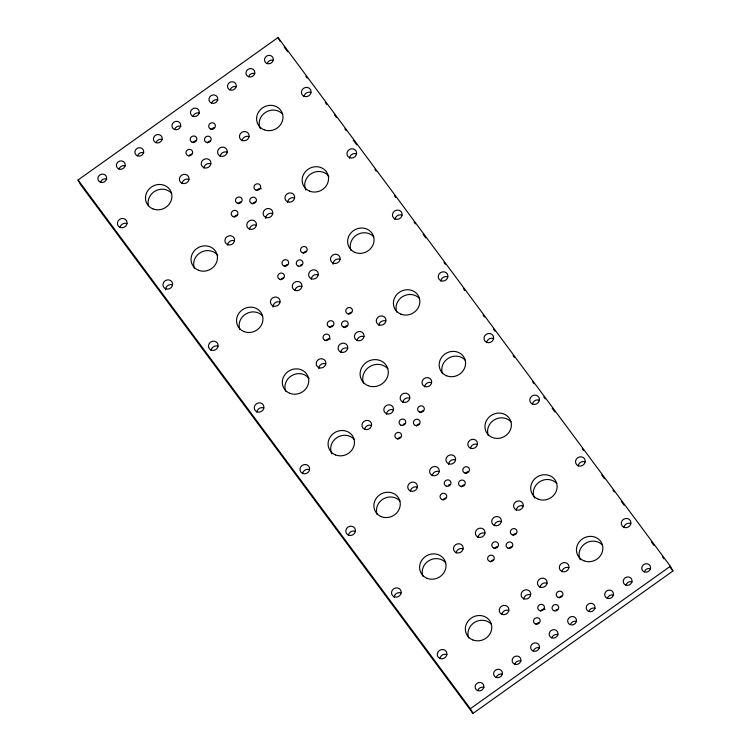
<?xml version="1.0" encoding="UTF-8"?>
<svg xmlns="http://www.w3.org/2000/svg" width="751" height="751" viewBox="0 0 751 751"><rect width="100%" height="100%" fill="white"/><g stroke="black" fill="none" stroke-linecap="round" stroke-linejoin="round"><path stroke-width="1.13" d="M78.048 180.005L278.03 37.55L670.352 566.245L672.952 570.995L472.97 713.45L80.648 184.755L78.048 180.005L470.37 708.7L472.97 713.45M470.37 708.7L670.352 566.245M284.122 47.003L287.605 51.706M305.76 76.17L307.159 78.048M325.305 102.511L326.704 104.389M334.383 114.734L336.476 117.56M344.85 128.853L346.249 130.73M353.233 140.137L356.716 144.84M374.871 169.304L376.26 171.181M394.416 195.645L395.815 197.522M413.961 221.986L415.359 223.864M423.038 234.209L425.826 237.973M443.982 262.437L445.371 264.314M463.527 288.778L464.925 290.656M483.071 315.12L484.47 316.997M493.538 329.229L494.937 331.107M513.093 355.57L514.482 357.448M532.637 381.912L534.027 383.789M543.808 396.96L545.198 398.847M552.182 408.253L554.97 412.017M582.194 448.704L583.593 450.581M601.748 475.045L604.536 478.809M612.91 490.093L614.309 491.98M621.293 501.386L624.081 505.141M651.305 541.837L654.102 545.601M662.476 556.885L663.875 558.772M670.155 567.23L672.952 570.995M278.03 37.55L280.104 41.352M211.989 102.324A4.478 4.149 -28.7 0 1 217.874 99.996M363.484 383.141A14.335 13.274 -28.7 0 1 369.943 366.507A14.335 13.274 -28.7 0 1 387.751 368.694M536.439 624.475A3.417 3.164 -28.7 0 1 539.218 622.495M540.664 611.098A3.417 3.164 -28.7 0 1 545.151 609.324M556.087 609.953A3.417 3.164 -28.7 0 1 557.73 609.305M559.185 597.909A3.417 3.164 -28.7 0 1 561.964 595.928M490.516 561.898A3.417 3.164 -28.7 0 1 493.294 559.917M494.74 548.521A3.417 3.164 -28.7 0 1 497.519 546.54M509.028 548.709A3.417 3.164 -28.7 0 1 511.807 546.728M513.262 535.332A3.417 3.164 -28.7 0 1 516.04 533.351M442.968 500.006A3.417 3.164 -28.7 0 1 445.747 498.035M448.328 485.306A3.417 3.164 -28.7 0 1 449.971 484.658M461.48 486.817A3.417 3.164 -28.7 0 1 464.259 484.836M465.714 473.449A3.417 3.164 -28.7 0 1 468.483 471.468M397.805 439.157A3.417 3.164 -28.7 0 1 400.583 437.176M403.174 424.446A3.417 3.164 -28.7 0 1 404.808 423.799M416.326 425.967A3.417 3.164 -28.7 0 1 419.096 423.986M420.551 412.59A3.417 3.164 -28.7 0 1 423.329 410.609M325.943 340.804A3.417 3.164 -28.7 0 1 330.421 339.03M330.168 327.427A3.417 3.164 -28.7 0 1 332.946 325.455M344.456 327.614A3.417 3.164 -28.7 0 1 347.234 325.634M348.689 314.237A3.417 3.164 -28.7 0 1 351.459 312.266M280.677 279.804A3.417 3.164 -28.7 0 1 283.446 277.823M284.901 266.427A3.417 3.164 -28.7 0 1 287.68 264.446M300.325 265.281A3.417 3.164 -28.7 0 1 301.968 264.634M303.413 253.237A3.417 3.164 -28.7 0 1 306.192 251.256M234.143 217.105A3.417 3.164 -28.7 0 1 236.922 215.124M238.377 203.728A3.417 3.164 -28.7 0 1 241.155 201.747M252.665 203.915A3.417 3.164 -28.7 0 1 255.443 201.935M256.889 190.538A3.417 3.164 -28.7 0 1 261.376 188.764M188.876 156.095A3.417 3.164 -28.7 0 1 191.655 154.124M193.11 142.728A3.417 3.164 -28.7 0 1 195.889 140.747M207.398 142.906A3.417 3.164 -28.7 0 1 210.177 140.935M211.622 129.538A3.417 3.164 -28.7 0 1 214.401 127.557M267.544 62.746A4.478 4.149 -28.7 0 1 273.43 60.427M249.022 75.935A4.478 4.149 -28.7 0 1 254.908 73.617M230.51 89.125A4.478 4.149 -28.7 0 1 236.396 86.806M193.476 115.513A4.478 4.149 -28.7 0 1 199.362 113.185M174.964 128.703A4.478 4.149 -28.7 0 1 180.85 126.375M156.443 141.892A4.478 4.149 -28.7 0 1 162.329 139.564M137.931 155.081A4.478 4.149 -28.7 0 1 143.816 152.753M119.409 168.271A4.478 4.149 -28.7 0 1 125.295 165.943M100.897 181.46A4.478 4.149 -28.7 0 1 106.783 179.132M644.771 571.107A4.478 4.149 -28.7 0 1 650.657 568.789M626.259 584.297A4.478 4.149 -28.7 0 1 632.145 581.978M607.737 597.496A4.478 4.149 -28.7 0 1 613.623 595.168M589.225 610.685A4.478 4.149 -28.7 0 1 595.111 608.357M570.713 623.874A4.478 4.149 -28.7 0 1 576.59 621.546M552.192 637.064A4.478 4.149 -28.7 0 1 558.077 634.736M533.679 650.253A4.478 4.149 -28.7 0 1 539.565 647.925M515.158 663.443A4.478 4.149 -28.7 0 1 521.044 661.115M496.646 676.632A4.478 4.149 -28.7 0 1 502.532 674.304M478.124 689.822A4.478 4.149 -28.7 0 1 484.01 687.494M580.204 559.748A13.443 12.448 -28.7 0 1 585.311 543.452A13.443 12.448 -28.7 0 1 602.518 545.179M540.044 587.385A4.928 4.562 -28.7 0 1 546.981 583.236M623.874 527.662A4.928 4.562 -28.7 0 1 630.812 523.522M561.917 571.802A4.928 4.562 -28.7 0 1 568.845 567.662M534.459 498.101A13.443 12.448 -28.7 0 1 539.565 481.813A13.443 12.448 -28.7 0 1 556.773 483.541M494.299 525.738A4.928 4.562 -28.7 0 1 501.236 521.598M578.139 466.024A4.928 4.562 -28.7 0 1 585.067 461.874M516.172 510.164A4.928 4.562 -28.7 0 1 523.109 506.014M488.281 435.439A13.443 12.448 -28.7 0 1 494.336 419.847A13.443 12.448 -28.7 0 1 511.027 421.893M448.563 464.099A4.928 4.562 -28.7 0 1 455.491 459.95M532.393 404.376A4.928 4.562 -28.7 0 1 539.331 400.236M470.426 448.516A4.928 4.562 -28.7 0 1 477.364 444.376M442.489 373.726A13.443 12.448 -28.7 0 1 448.544 358.143A13.443 12.448 -28.7 0 1 465.235 360.18M402.771 402.386A4.928 4.562 -28.7 0 1 409.699 398.237M486.601 342.672A4.928 4.562 -28.7 0 1 493.529 338.523M424.634 386.803A4.928 4.562 -28.7 0 1 431.572 382.663M396.744 312.087A13.443 12.448 -28.7 0 1 402.799 296.495A13.443 12.448 -28.7 0 1 419.499 298.541M357.025 340.738A4.928 4.562 -28.7 0 1 363.953 336.598M440.856 281.024A4.928 4.562 -28.7 0 1 447.793 276.875M378.889 325.164A4.928 4.562 -28.7 0 1 385.826 321.015M350.952 250.374A13.443 12.448 -28.7 0 1 357.007 234.781A13.443 12.448 -28.7 0 1 373.707 236.828M311.233 279.034A4.928 4.562 -28.7 0 1 318.161 274.885M395.064 219.311A4.928 4.562 -28.7 0 1 402.001 215.171M333.087 264.258A4.928 4.562 -28.7 0 1 340.034 259.311M305.892 190.087A13.443 12.448 -28.7 0 1 311.487 173.49A13.443 12.448 -28.7 0 1 328.882 176.344M265.723 218.522A4.928 4.562 -28.7 0 1 272.669 213.575M349.572 158.001A4.928 4.562 -28.7 0 1 356.5 153.861M287.605 202.141A4.928 4.562 -28.7 0 1 294.542 198.001M260.353 128.703A13.443 12.448 -28.7 0 1 265.46 112.415A13.443 12.448 -28.7 0 1 282.658 114.143M220.193 156.339A4.928 4.562 -28.7 0 1 227.121 152.2M304.024 96.626A4.928 4.562 -28.7 0 1 310.961 92.476M242.057 140.766A4.928 4.562 -28.7 0 1 248.994 136.616M468.671 637.862A13.443 12.448 -28.7 0 1 474.726 622.279A13.443 12.448 -28.7 0 1 491.417 624.325M523.719 599.016A4.928 4.562 -28.7 0 1 530.647 594.867M439.879 658.73A4.928 4.562 -28.7 0 1 446.817 654.59M501.846 614.6A4.928 4.562 -28.7 0 1 508.784 610.45M422.926 576.224A13.443 12.448 -28.7 0 1 428.981 560.631A13.443 12.448 -28.7 0 1 445.672 562.677M477.974 537.369A4.928 4.562 -28.7 0 1 484.902 533.229M394.144 597.092A4.928 4.562 -28.7 0 1 401.072 592.943M456.101 552.952A4.928 4.562 -28.7 0 1 463.038 548.803M377.18 514.576A13.443 12.448 -28.7 0 1 383.235 498.993A13.443 12.448 -28.7 0 1 399.936 501.03M432.229 475.73A4.928 4.562 -28.7 0 1 439.166 471.581M348.398 535.444A4.928 4.562 -28.7 0 1 355.326 531.304M410.365 491.304A4.928 4.562 -28.7 0 1 417.293 487.164M331.829 453.886A13.443 12.448 -28.7 0 1 336.936 437.598A13.443 12.448 -28.7 0 1 354.143 439.326M386.436 414.017A4.928 4.562 -28.7 0 1 393.374 409.868M302.606 473.74A4.928 4.562 -28.7 0 1 309.534 469.591M364.564 429.6A4.928 4.562 -28.7 0 1 371.501 425.451M285.652 391.224A13.443 12.448 -28.7 0 1 292.195 375.35A13.443 12.448 -28.7 0 1 309.065 378.504M340.691 352.379A4.928 4.562 -28.7 0 1 347.629 348.229M256.861 412.092A4.928 4.562 -28.7 0 1 263.798 407.943M318.818 368.75A4.928 4.562 -28.7 0 1 325.756 363.803M239.86 329.511A13.443 12.448 -28.7 0 1 245.906 313.927A13.443 12.448 -28.7 0 1 262.606 315.964M294.899 290.665A4.928 4.562 -28.7 0 1 301.836 286.516M211.069 350.379A4.928 4.562 -28.7 0 1 218.006 346.239M273.017 307.046A4.928 4.562 -28.7 0 1 279.963 302.099M194.359 268.201A13.443 12.448 -28.7 0 1 200.911 252.327A13.443 12.448 -28.7 0 1 217.781 255.481M249.407 229.355A4.928 4.562 -28.7 0 1 256.335 225.206M165.558 289.877A4.928 4.562 -28.7 0 1 172.505 284.929M227.534 244.929A4.928 4.562 -28.7 0 1 234.472 240.789M148.482 205.765A13.443 12.448 -28.7 0 1 155.391 190.942A13.443 12.448 -28.7 0 1 171.566 193.279M203.859 167.98A4.928 4.562 -28.7 0 1 210.796 163.831M120.029 227.694A4.928 4.562 -28.7 0 1 126.957 223.545M181.995 183.554A4.928 4.562 -28.7 0 1 188.923 179.405M368.056 385.657A14.335 13.274 -28.7 0 0 388.258 371.266A14.335 13.274 -28.7 0 0 366.281 362.451A14.335 13.274 -28.7 0 0 368.056 385.657M535.397 623.921A3.417 3.164 -28.7 0 0 540.204 620.486A3.417 3.164 -28.7 0 0 534.975 618.392A3.417 3.164 -28.7 0 0 535.397 623.921M539.622 610.544A3.417 3.164 -28.7 0 0 544.437 607.118A3.417 3.164 -28.7 0 0 539.199 605.015A3.417 3.164 -28.7 0 0 539.622 610.544M553.909 610.723A3.417 3.164 -28.7 0 0 558.725 607.296A3.417 3.164 -28.7 0 0 553.487 605.203A3.417 3.164 -28.7 0 0 553.909 610.723M558.143 597.355A3.417 3.164 -28.7 0 0 562.95 593.928A3.417 3.164 -28.7 0 0 557.721 591.826A3.417 3.164 -28.7 0 0 558.143 597.355M489.474 561.344A3.417 3.164 -28.7 0 0 494.28 557.918A3.417 3.164 -28.7 0 0 489.051 555.815A3.417 3.164 -28.7 0 0 489.474 561.344M493.698 547.967A3.417 3.164 -28.7 0 0 498.514 544.541A3.417 3.164 -28.7 0 0 493.276 542.438A3.417 3.164 -28.7 0 0 493.698 547.967M507.986 548.155A3.417 3.164 -28.7 0 0 512.802 544.719A3.417 3.164 -28.7 0 0 507.563 542.626A3.417 3.164 -28.7 0 0 507.986 548.155M512.22 534.778A3.417 3.164 -28.7 0 0 517.026 531.351A3.417 3.164 -28.7 0 0 511.797 529.248A3.417 3.164 -28.7 0 0 512.22 534.778M441.926 499.453A3.417 3.164 -28.7 0 0 446.732 496.026A3.417 3.164 -28.7 0 0 441.504 493.923A3.417 3.164 -28.7 0 0 441.926 499.453M446.15 486.085A3.417 3.164 -28.7 0 0 450.966 482.658A3.417 3.164 -28.7 0 0 445.728 480.556A3.417 3.164 -28.7 0 0 446.15 486.085M460.438 486.263A3.417 3.164 -28.7 0 0 465.254 482.837A3.417 3.164 -28.7 0 0 460.016 480.734A3.417 3.164 -28.7 0 0 460.438 486.263M464.672 472.895A3.417 3.164 -28.7 0 0 469.478 469.459A3.417 3.164 -28.7 0 0 464.24 467.366A3.417 3.164 -28.7 0 0 464.672 472.895M396.763 438.593A3.417 3.164 -28.7 0 0 401.578 435.167A3.417 3.164 -28.7 0 0 396.34 433.074A3.417 3.164 -28.7 0 0 396.763 438.593M400.996 425.226A3.417 3.164 -28.7 0 0 405.803 421.799A3.417 3.164 -28.7 0 0 400.565 419.696A3.417 3.164 -28.7 0 0 400.996 425.226M415.284 425.404A3.417 3.164 -28.7 0 0 420.091 421.978A3.417 3.164 -28.7 0 0 414.862 419.884A3.417 3.164 -28.7 0 0 415.284 425.404M419.509 412.036A3.417 3.164 -28.7 0 0 424.324 408.61A3.417 3.164 -28.7 0 0 419.086 406.507A3.417 3.164 -28.7 0 0 419.509 412.036M324.901 340.25A3.417 3.164 -28.7 0 0 329.708 336.824A3.417 3.164 -28.7 0 0 324.479 334.721A3.417 3.164 -28.7 0 0 324.901 340.25M329.126 326.873A3.417 3.164 -28.7 0 0 333.942 323.446A3.417 3.164 -28.7 0 0 328.703 321.353A3.417 3.164 -28.7 0 0 329.126 326.873M343.414 327.06A3.417 3.164 -28.7 0 0 348.229 323.634A3.417 3.164 -28.7 0 0 342.991 321.531A3.417 3.164 -28.7 0 0 343.414 327.06M347.647 313.683A3.417 3.164 -28.7 0 0 352.454 310.257A3.417 3.164 -28.7 0 0 347.215 308.163A3.417 3.164 -28.7 0 0 347.647 313.683M279.635 279.241A3.417 3.164 -28.7 0 0 284.441 275.814A3.417 3.164 -28.7 0 0 279.203 273.721A3.417 3.164 -28.7 0 0 279.635 279.241M283.859 265.873A3.417 3.164 -28.7 0 0 288.666 262.446A3.417 3.164 -28.7 0 0 283.437 260.344A3.417 3.164 -28.7 0 0 283.859 265.873M298.147 266.051A3.417 3.164 -28.7 0 0 302.953 262.625A3.417 3.164 -28.7 0 0 297.725 260.531A3.417 3.164 -28.7 0 0 298.147 266.051M302.371 252.683A3.417 3.164 -28.7 0 0 307.187 249.257A3.417 3.164 -28.7 0 0 301.949 247.154A3.417 3.164 -28.7 0 0 302.371 252.683M233.11 216.551A3.417 3.164 -28.7 0 0 237.917 213.124A3.417 3.164 -28.7 0 0 232.679 211.022A3.417 3.164 -28.7 0 0 233.11 216.551M237.335 203.174A3.417 3.164 -28.7 0 0 242.141 199.747A3.417 3.164 -28.7 0 0 236.912 197.644A3.417 3.164 -28.7 0 0 237.335 203.174M251.623 203.361A3.417 3.164 -28.7 0 0 256.429 199.926A3.417 3.164 -28.7 0 0 251.2 197.832A3.417 3.164 -28.7 0 0 251.623 203.361M255.847 189.984A3.417 3.164 -28.7 0 0 260.663 186.558A3.417 3.164 -28.7 0 0 255.424 184.455A3.417 3.164 -28.7 0 0 255.847 189.984M187.834 155.541A3.417 3.164 -28.7 0 0 192.65 152.115A3.417 3.164 -28.7 0 0 187.412 150.022A3.417 3.164 -28.7 0 0 187.834 155.541M192.068 142.174A3.417 3.164 -28.7 0 0 196.875 138.747A3.417 3.164 -28.7 0 0 191.646 136.644A3.417 3.164 -28.7 0 0 192.068 142.174M206.356 142.352A3.417 3.164 -28.7 0 0 211.162 138.926A3.417 3.164 -28.7 0 0 205.934 136.832A3.417 3.164 -28.7 0 0 206.356 142.352M210.58 128.984A3.417 3.164 -28.7 0 0 215.396 125.558A3.417 3.164 -28.7 0 0 210.158 123.455A3.417 3.164 -28.7 0 0 210.58 128.984M266.99 63.506A4.478 4.149 -28.7 0 0 273.298 59.01A4.478 4.149 -28.7 0 0 266.427 56.25A4.478 4.149 -28.7 0 0 266.99 63.506M248.468 76.696A4.478 4.149 -28.7 0 0 254.786 72.199A4.478 4.149 -28.7 0 0 247.914 69.439A4.478 4.149 -28.7 0 0 248.468 76.696M229.956 89.885A4.478 4.149 -28.7 0 0 236.265 85.389A4.478 4.149 -28.7 0 0 229.402 82.629A4.478 4.149 -28.7 0 0 229.956 89.885M211.435 103.075A4.478 4.149 -28.7 0 0 217.752 98.578A4.478 4.149 -28.7 0 0 210.881 95.818A4.478 4.149 -28.7 0 0 211.435 103.075M192.923 116.264A4.478 4.149 -28.7 0 0 199.24 111.768A4.478 4.149 -28.7 0 0 192.369 109.017A4.478 4.149 -28.7 0 0 192.923 116.264M174.41 129.454A4.478 4.149 -28.7 0 0 180.719 124.957A4.478 4.149 -28.7 0 0 173.847 122.206A4.478 4.149 -28.7 0 0 174.41 129.454M155.889 142.643A4.478 4.149 -28.7 0 0 162.207 138.146A4.478 4.149 -28.7 0 0 155.335 135.396A4.478 4.149 -28.7 0 0 155.889 142.643M137.377 155.832A4.478 4.149 -28.7 0 0 143.685 151.336A4.478 4.149 -28.7 0 0 136.813 148.585A4.478 4.149 -28.7 0 0 137.377 155.832M118.855 169.022A4.478 4.149 -28.7 0 0 125.173 164.525A4.478 4.149 -28.7 0 0 118.301 161.775A4.478 4.149 -28.7 0 0 118.855 169.022M100.343 182.211A4.478 4.149 -28.7 0 0 106.651 177.715A4.478 4.149 -28.7 0 0 99.789 174.964A4.478 4.149 -28.7 0 0 100.343 182.211M644.217 571.868A4.478 4.149 -28.7 0 0 650.535 567.371A4.478 4.149 -28.7 0 0 643.663 564.611A4.478 4.149 -28.7 0 0 644.217 571.868M625.705 585.057A4.478 4.149 -28.7 0 0 632.013 580.561A4.478 4.149 -28.7 0 0 625.151 577.801A4.478 4.149 -28.7 0 0 625.705 585.057M607.183 598.247A4.478 4.149 -28.7 0 0 613.501 593.75A4.478 4.149 -28.7 0 0 606.63 590.99A4.478 4.149 -28.7 0 0 607.183 598.247M588.671 611.436A4.478 4.149 -28.7 0 0 594.98 606.939A4.478 4.149 -28.7 0 0 588.117 604.189A4.478 4.149 -28.7 0 0 588.671 611.436M570.15 624.625A4.478 4.149 -28.7 0 0 576.468 620.129A4.478 4.149 -28.7 0 0 569.596 617.378A4.478 4.149 -28.7 0 0 570.15 624.625M551.638 637.815A4.478 4.149 -28.7 0 0 557.955 633.318A4.478 4.149 -28.7 0 0 551.084 630.568A4.478 4.149 -28.7 0 0 551.638 637.815M533.126 651.004A4.478 4.149 -28.7 0 0 539.434 646.508A4.478 4.149 -28.7 0 0 532.562 643.757A4.478 4.149 -28.7 0 0 533.126 651.004M514.604 664.194A4.478 4.149 -28.7 0 0 520.922 659.697A4.478 4.149 -28.7 0 0 514.05 656.947A4.478 4.149 -28.7 0 0 514.604 664.194M496.092 677.383A4.478 4.149 -28.7 0 0 502.4 672.887A4.478 4.149 -28.7 0 0 495.529 670.136A4.478 4.149 -28.7 0 0 496.092 677.383M477.57 690.573A4.478 4.149 -28.7 0 0 483.888 686.076A4.478 4.149 -28.7 0 0 477.016 683.326A4.478 4.149 -28.7 0 0 477.57 690.573M583.893 560.79A13.443 12.448 -28.7 0 0 602.837 547.301A13.443 12.448 -28.7 0 0 582.222 539.03A13.443 12.448 -28.7 0 0 583.893 560.79M540.157 587.104A4.928 4.562 -28.7 0 0 547.103 582.156A4.928 4.562 -28.7 0 0 539.547 579.124A4.928 4.562 -28.7 0 0 540.157 587.104M623.987 527.38A4.928 4.562 -28.7 0 0 630.934 522.433A4.928 4.562 -28.7 0 0 623.377 519.41A4.928 4.562 -28.7 0 0 623.987 527.38M562.03 571.52A4.928 4.562 -28.7 0 0 568.967 566.573A4.928 4.562 -28.7 0 0 561.41 563.55A4.928 4.562 -28.7 0 0 562.03 571.52M538.148 499.143A13.443 12.448 -28.7 0 0 557.092 485.653A13.443 12.448 -28.7 0 0 536.486 477.392A13.443 12.448 -28.7 0 0 538.148 499.143M494.411 525.456A4.928 4.562 -28.7 0 0 501.358 520.509A4.928 4.562 -28.7 0 0 493.801 517.486A4.928 4.562 -28.7 0 0 494.411 525.456M578.242 465.742A4.928 4.562 -28.7 0 0 585.189 460.795A4.928 4.562 -28.7 0 0 577.632 457.763A4.928 4.562 -28.7 0 0 578.242 465.742M516.284 509.882A4.928 4.562 -28.7 0 0 523.231 504.935A4.928 4.562 -28.7 0 0 515.674 501.903A4.928 4.562 -28.7 0 0 516.284 509.882M492.412 437.504A13.443 12.448 -28.7 0 0 511.347 424.015A13.443 12.448 -28.7 0 0 490.741 415.744A13.443 12.448 -28.7 0 0 492.412 437.504M448.666 463.818A4.928 4.562 -28.7 0 0 455.613 458.87A4.928 4.562 -28.7 0 0 448.056 455.838A4.928 4.562 -28.7 0 0 448.666 463.818M532.506 404.094A4.928 4.562 -28.7 0 0 539.443 399.147A4.928 4.562 -28.7 0 0 531.896 396.115A4.928 4.562 -28.7 0 0 532.506 404.094M470.539 448.234A4.928 4.562 -28.7 0 0 477.486 443.287A4.928 4.562 -28.7 0 0 469.929 440.255A4.928 4.562 -28.7 0 0 470.539 448.234M446.62 375.791A13.443 12.448 -28.7 0 0 465.554 362.301A13.443 12.448 -28.7 0 0 444.949 354.031A13.443 12.448 -28.7 0 0 446.62 375.791M402.874 402.104A4.928 4.562 -28.7 0 0 409.821 397.157A4.928 4.562 -28.7 0 0 402.264 394.125A4.928 4.562 -28.7 0 0 402.874 402.104M486.714 342.39A4.928 4.562 -28.7 0 0 493.651 337.443A4.928 4.562 -28.7 0 0 486.094 334.411A4.928 4.562 -28.7 0 0 486.714 342.39M424.747 386.53A4.928 4.562 -28.7 0 0 431.694 381.583A4.928 4.562 -28.7 0 0 424.137 378.551A4.928 4.562 -28.7 0 0 424.747 386.53M400.874 314.153A13.443 12.448 -28.7 0 0 419.809 300.653A13.443 12.448 -28.7 0 0 399.203 292.392A13.443 12.448 -28.7 0 0 400.874 314.153M357.138 340.456A4.928 4.562 -28.7 0 0 364.075 335.509A4.928 4.562 -28.7 0 0 356.518 332.486A4.928 4.562 -28.7 0 0 357.138 340.456M440.968 280.743A4.928 4.562 -28.7 0 0 447.915 275.795A4.928 4.562 -28.7 0 0 440.358 272.763A4.928 4.562 -28.7 0 0 440.968 280.743M379.002 324.883A4.928 4.562 -28.7 0 0 385.948 319.935A4.928 4.562 -28.7 0 0 378.391 316.903A4.928 4.562 -28.7 0 0 379.002 324.883M355.082 252.439A13.443 12.448 -28.7 0 0 374.017 238.949A13.443 12.448 -28.7 0 0 353.411 230.679A13.443 12.448 -28.7 0 0 355.082 252.439M311.346 278.752A4.928 4.562 -28.7 0 0 318.283 273.805A4.928 4.562 -28.7 0 0 310.726 270.773A4.928 4.562 -28.7 0 0 311.346 278.752M395.176 219.029A4.928 4.562 -28.7 0 0 402.123 214.082A4.928 4.562 -28.7 0 0 394.566 211.05A4.928 4.562 -28.7 0 0 395.176 219.029M333.209 263.169A4.928 4.562 -28.7 0 0 340.156 258.222A4.928 4.562 -28.7 0 0 332.599 255.19A4.928 4.562 -28.7 0 0 333.209 263.169M309.581 191.129A13.443 12.448 -28.7 0 0 328.525 177.64A13.443 12.448 -28.7 0 0 307.919 169.369A13.443 12.448 -28.7 0 0 309.581 191.129M265.845 217.443A4.928 4.562 -28.7 0 0 272.791 212.495A4.928 4.562 -28.7 0 0 265.234 209.463A4.928 4.562 -28.7 0 0 265.845 217.443M349.675 157.719A4.928 4.562 -28.7 0 0 356.622 152.772A4.928 4.562 -28.7 0 0 349.065 149.74A4.928 4.562 -28.7 0 0 349.675 157.719M287.717 201.859A4.928 4.562 -28.7 0 0 294.664 196.912A4.928 4.562 -28.7 0 0 287.107 193.88A4.928 4.562 -28.7 0 0 287.717 201.859M264.042 129.754A13.443 12.448 -28.7 0 0 282.977 116.255A13.443 12.448 -28.7 0 0 262.371 107.994A13.443 12.448 -28.7 0 0 264.042 129.754M220.296 156.067A4.928 4.562 -28.7 0 0 227.243 151.12A4.928 4.562 -28.7 0 0 219.686 148.088A4.928 4.562 -28.7 0 0 220.296 156.067M304.136 96.344A4.928 4.562 -28.7 0 0 311.083 91.397A4.928 4.562 -28.7 0 0 303.526 88.365A4.928 4.562 -28.7 0 0 304.136 96.344M242.169 140.484A4.928 4.562 -28.7 0 0 249.116 135.537A4.928 4.562 -28.7 0 0 241.559 132.505A4.928 4.562 -28.7 0 0 242.169 140.484M472.792 639.927A13.443 12.448 -28.7 0 0 491.736 626.437A13.443 12.448 -28.7 0 0 471.13 618.176A13.443 12.448 -28.7 0 0 472.792 639.927M523.822 598.735A4.928 4.562 -28.7 0 0 530.769 593.788A4.928 4.562 -28.7 0 0 523.212 590.755A4.928 4.562 -28.7 0 0 523.822 598.735M439.992 658.458A4.928 4.562 -28.7 0 0 446.939 653.511A4.928 4.562 -28.7 0 0 439.382 650.479A4.928 4.562 -28.7 0 0 439.992 658.458M501.959 614.318A4.928 4.562 -28.7 0 0 508.906 609.371A4.928 4.562 -28.7 0 0 501.349 606.339A4.928 4.562 -28.7 0 0 501.959 614.318M427.056 578.289A13.443 12.448 -28.7 0 0 445.991 564.799A13.443 12.448 -28.7 0 0 425.385 556.529A13.443 12.448 -28.7 0 0 427.056 578.289M478.087 537.087A4.928 4.562 -28.7 0 0 485.024 532.14A4.928 4.562 -28.7 0 0 477.467 529.117A4.928 4.562 -28.7 0 0 478.087 537.087M394.247 596.81A4.928 4.562 -28.7 0 0 401.194 591.863A4.928 4.562 -28.7 0 0 393.637 588.831A4.928 4.562 -28.7 0 0 394.247 596.81M456.214 552.67A4.928 4.562 -28.7 0 0 463.16 547.723A4.928 4.562 -28.7 0 0 455.604 544.691A4.928 4.562 -28.7 0 0 456.214 552.67M381.311 516.641A13.443 12.448 -28.7 0 0 400.245 503.151A13.443 12.448 -28.7 0 0 379.64 494.89A13.443 12.448 -28.7 0 0 381.311 516.641M432.341 475.449A4.928 4.562 -28.7 0 0 439.288 470.501A4.928 4.562 -28.7 0 0 431.731 467.469A4.928 4.562 -28.7 0 0 432.341 475.449M348.511 535.163A4.928 4.562 -28.7 0 0 355.448 530.215A4.928 4.562 -28.7 0 0 347.891 527.193A4.928 4.562 -28.7 0 0 348.511 535.163M410.468 491.023A4.928 4.562 -28.7 0 0 417.415 486.075A4.928 4.562 -28.7 0 0 409.858 483.053A4.928 4.562 -28.7 0 0 410.468 491.023M335.519 454.928A13.443 12.448 -28.7 0 0 354.453 441.438A13.443 12.448 -28.7 0 0 333.848 433.177A13.443 12.448 -28.7 0 0 335.519 454.928M386.549 413.735A4.928 4.562 -28.7 0 0 393.496 408.788A4.928 4.562 -28.7 0 0 385.939 405.756A4.928 4.562 -28.7 0 0 386.549 413.735M302.719 473.459A4.928 4.562 -28.7 0 0 309.656 468.511A4.928 4.562 -28.7 0 0 302.099 465.479A4.928 4.562 -28.7 0 0 302.719 473.459M364.676 429.319A4.928 4.562 -28.7 0 0 371.623 424.371A4.928 4.562 -28.7 0 0 364.066 421.339A4.928 4.562 -28.7 0 0 364.676 429.319M289.773 393.289A13.443 12.448 -28.7 0 0 308.717 379.799A13.443 12.448 -28.7 0 0 288.102 371.529A13.443 12.448 -28.7 0 0 289.773 393.289M340.804 352.097A4.928 4.562 -28.7 0 0 347.751 347.15A4.928 4.562 -28.7 0 0 340.194 344.118A4.928 4.562 -28.7 0 0 340.804 352.097M256.973 411.811A4.928 4.562 -28.7 0 0 263.92 406.864A4.928 4.562 -28.7 0 0 256.363 403.831A4.928 4.562 -28.7 0 0 256.973 411.811M318.931 367.671A4.928 4.562 -28.7 0 0 325.878 362.724A4.928 4.562 -28.7 0 0 318.321 359.691A4.928 4.562 -28.7 0 0 318.931 367.671M243.981 331.576A13.443 12.448 -28.7 0 0 262.925 318.086A13.443 12.448 -28.7 0 0 242.31 309.825A13.443 12.448 -28.7 0 0 243.981 331.576M295.012 290.384A4.928 4.562 -28.7 0 0 301.958 285.436A4.928 4.562 -28.7 0 0 294.401 282.404A4.928 4.562 -28.7 0 0 295.012 290.384M211.181 350.097A4.928 4.562 -28.7 0 0 218.119 345.15A4.928 4.562 -28.7 0 0 210.571 342.127A4.928 4.562 -28.7 0 0 211.181 350.097M273.139 305.957A4.928 4.562 -28.7 0 0 280.085 301.01A4.928 4.562 -28.7 0 0 272.529 297.987A4.928 4.562 -28.7 0 0 273.139 305.957M198.489 270.266A13.443 12.448 -28.7 0 0 217.424 256.776A13.443 12.448 -28.7 0 0 196.818 248.515A13.443 12.448 -28.7 0 0 198.489 270.266M249.52 229.074A4.928 4.562 -28.7 0 0 256.457 224.127A4.928 4.562 -28.7 0 0 248.9 221.094A4.928 4.562 -28.7 0 0 249.52 229.074M165.68 288.788A4.928 4.562 -28.7 0 0 172.627 283.84A4.928 4.562 -28.7 0 0 165.07 280.818A4.928 4.562 -28.7 0 0 165.68 288.788M227.647 244.648A4.928 4.562 -28.7 0 0 234.594 239.7A4.928 4.562 -28.7 0 0 227.037 236.678A4.928 4.562 -28.7 0 0 227.647 244.648M152.941 208.891A13.443 12.448 -28.7 0 0 171.885 195.401A13.443 12.448 -28.7 0 0 151.27 187.13A13.443 12.448 -28.7 0 0 152.941 208.891M203.972 167.698A4.928 4.562 -28.7 0 0 210.918 162.751A4.928 4.562 -28.7 0 0 203.361 159.719A4.928 4.562 -28.7 0 0 203.972 167.698M120.141 227.412A4.928 4.562 -28.7 0 0 127.079 222.465A4.928 4.562 -28.7 0 0 119.522 219.433A4.928 4.562 -28.7 0 0 120.141 227.412M182.099 183.272A4.928 4.562 -28.7 0 0 189.045 178.325A4.928 4.562 -28.7 0 0 181.489 175.293A4.928 4.562 -28.7 0 0 182.099 183.272"/></g></svg>
